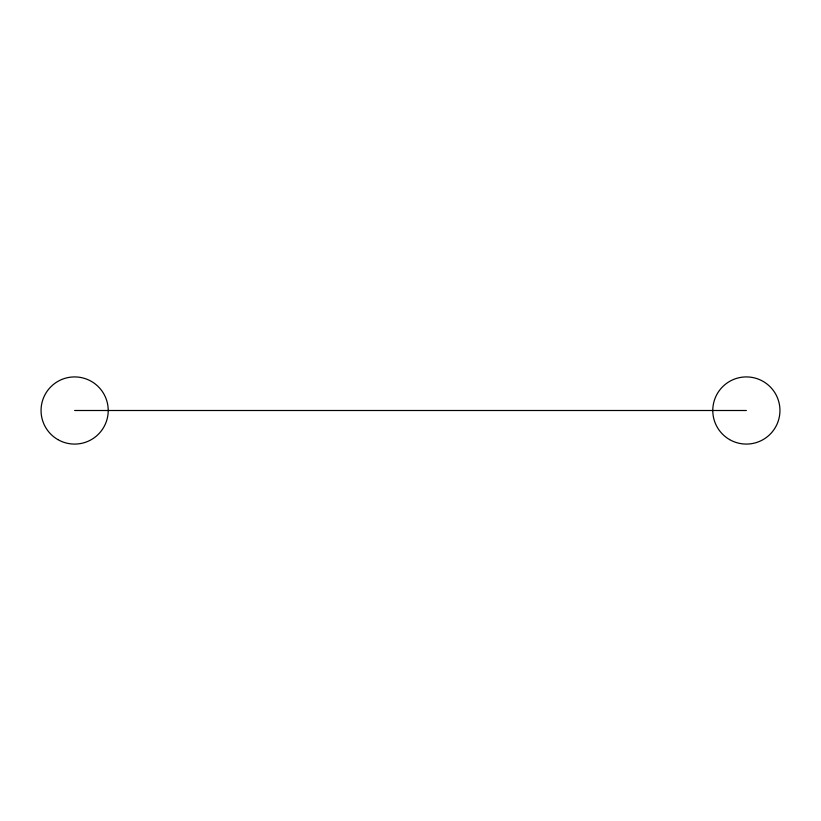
<?xml version="1.0" encoding="UTF-8"?>
<svg xmlns="http://www.w3.org/2000/svg" width="821" height="821" viewBox="0 0 821 821"><rect width="100%" height="100%" fill="white"/><g stroke="black" fill="none" stroke-linecap="round" stroke-linejoin="round"><path stroke-width="1.23" d="M74.639 410.5L746.361 410.5M729.571 439.584A33.589 33.589 0 0 0 779.95 410.5A33.589 33.589 0 0 0 729.571 381.416A33.589 33.589 0 0 0 729.571 439.584M57.839 439.584A33.589 33.589 0 0 0 108.218 410.5A33.589 33.589 0 0 0 57.839 381.416A33.589 33.589 0 0 0 57.839 439.584"/></g></svg>
